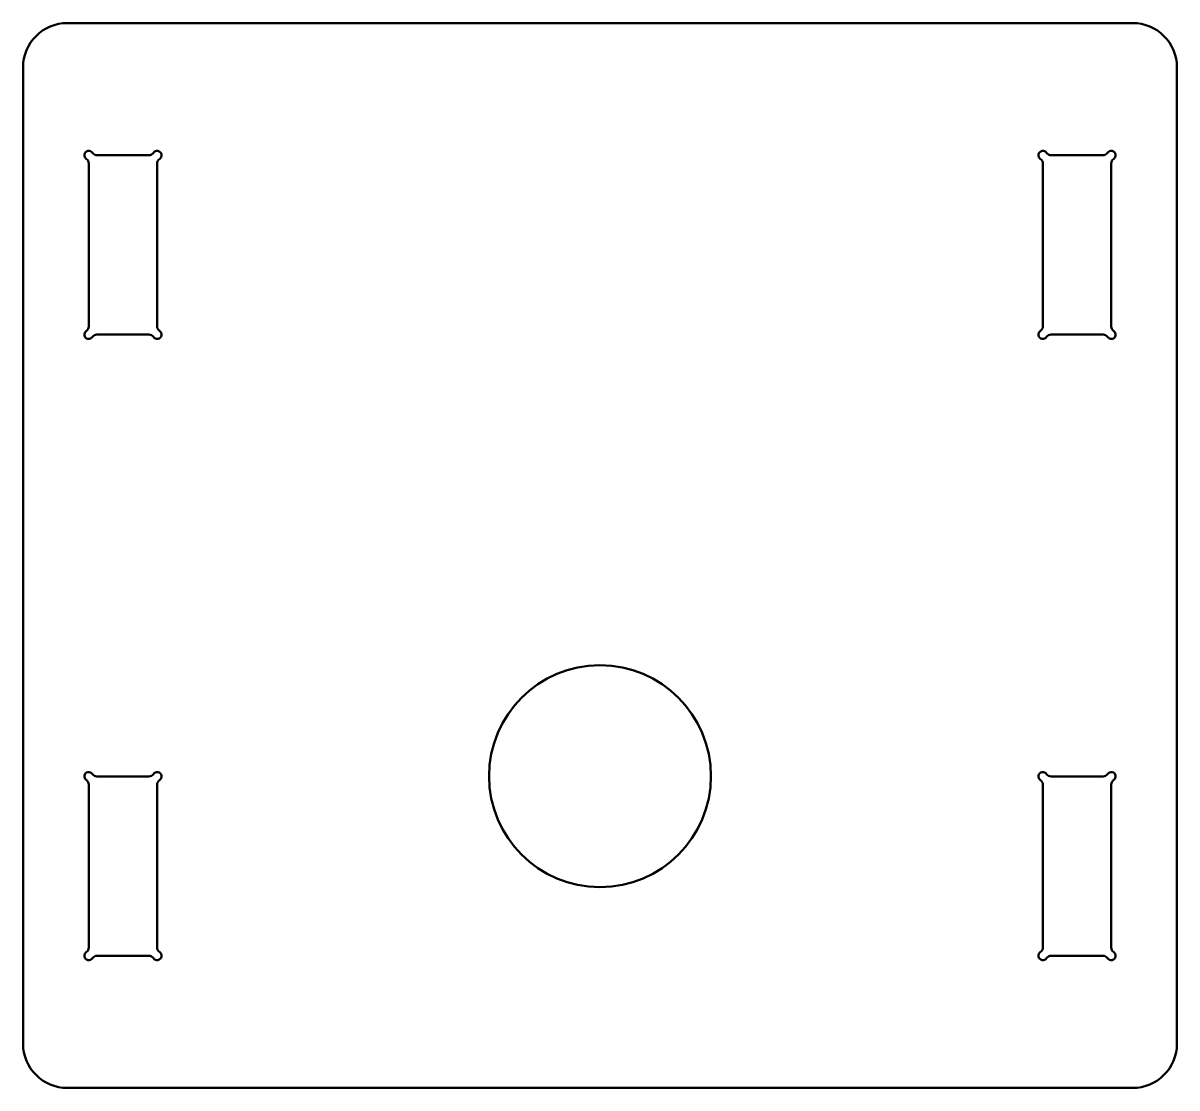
# Model space of a CAD drawing. Header units: inches. Extents: x -0.25 to 6.25, y 0 to 6.
import ezdxf

# ---------------------------------------------------------------- set-up
doc = ezdxf.new("R2010")
doc.units = ezdxf.units.IN
doc.header["$MEASUREMENT"] = 0
doc.layers.add('IV_EXTERIOR_PROFILES', color=7, linetype='Continuous', lineweight=50)
doc.layers.add('IV_INTERIOR_PROFILES', color=7, linetype='Continuous', lineweight=50)

msp = doc.modelspace()

# ---------------------------------------------------------------- linework, layer by layer
at = {"layer": 'IV_EXTERIOR_PROFILES'}
for p, q in [((6, 6), (0, 6)), ((-0.25, 0.25), (-0.25, 5.75)), ((6.25, 5.75), (6.25, 0.25)), ((0, 0), (6, 0))]:
    msp.add_line(p, q, dxfattribs=at)
for centre, start, end in [((0, 5.75), 90, 180), ((6, 5.75), 0, 90), ((0, 0.25), 180, 270), ((6, 0.25), 270, 360)]:
    msp.add_arc(centre, 0.25, start, end, dxfattribs=at)
at = {"layer": 'IV_INTERIOR_PROFILES'}
for p, q in [((0.12, 4.2911), (0.12, 5.2089)), ((0.1661, 5.255), (0.4589, 5.255)), ((0.505, 5.2089), (0.505, 4.2911)), ((5.495, 4.2911), (5.495, 5.2089)), ((5.5411, 5.255), (5.8339, 5.255)), ((5.88, 5.2089), (5.88, 4.2911)), ((0.4589, 4.245), (0.1661, 4.245)), ((5.8339, 4.245), (5.5411, 4.245)), ((0.12, 0.7911), (0.12, 1.7089)), ((0.1661, 1.755), (0.4589, 1.755)), ((0.505, 1.7089), (0.505, 0.7911)), ((5.495, 0.7911), (5.495, 1.7089)), ((5.5411, 1.755), (5.8339, 1.755)), ((5.88, 1.7089), (5.88, 0.7911)), ((0.4589, 0.745), (0.1661, 0.745)), ((5.8339, 0.745), (5.5411, 0.745))]:
    msp.add_line(p, q, dxfattribs=at)
msp.add_circle((3, 1.7566), 0.625, dxfattribs=at)
for centre, radius, start, end in [((0.12, 5.255), 0.025, 33.0557, 236.9443), ((0.1661, 5.285), 0.03, 213.0557, 270), ((0.4589, 5.285), 0.03, 270, 326.9443), ((0.505, 5.255), 0.025, 303.0557, 146.9443), ((5.495, 5.255), 0.025, 33.0557, 236.9443), ((5.5411, 5.285), 0.03, 213.0557, 270), ((5.8339, 5.285), 0.03, 270, 326.9443), ((5.88, 5.255), 0.025, 303.0557, 146.9443), ((0.09, 5.2089), 0.03, 0, 56.9443), ((0.535, 5.2089), 0.03, 123.0557, 180), ((5.465, 5.2089), 0.03, 0, 56.9443), ((5.91, 5.2089), 0.03, 123.0557, 180), ((0.09, 4.2911), 0.03, 303.0557, 0), ((0.535, 4.2911), 0.03, 180, 236.9443), ((5.465, 4.2911), 0.03, 303.0557, 0), ((5.91, 4.2911), 0.03, 180, 236.9443), ((0.12, 4.245), 0.025, 123.0557, 326.9443), ((0.1661, 4.215), 0.03, 90, 146.9443), ((0.4589, 4.215), 0.03, 33.0557, 90), ((0.505, 4.245), 0.025, 213.0557, 56.9443), ((5.495, 4.245), 0.025, 123.0557, 326.9443), ((5.5411, 4.215), 0.03, 90, 146.9443), ((5.8339, 4.215), 0.03, 33.0557, 90), ((5.88, 4.245), 0.025, 213.0557, 56.9443), ((0.12, 1.755), 0.025, 33.0557, 236.9443), ((0.1661, 1.785), 0.03, 213.0557, 270), ((0.4589, 1.785), 0.03, 270, 326.9443), ((0.505, 1.755), 0.025, 303.0557, 146.9443), ((5.495, 1.755), 0.025, 33.0557, 236.9443), ((5.5411, 1.785), 0.03, 213.0557, 270), ((5.8339, 1.785), 0.03, 270, 326.9443), ((5.88, 1.755), 0.025, 303.0557, 146.9443), ((0.09, 1.7089), 0.03, 0, 56.9443), ((0.535, 1.7089), 0.03, 123.0557, 180), ((5.465, 1.7089), 0.03, 0, 56.9443), ((5.91, 1.7089), 0.03, 123.0557, 180), ((0.09, 0.7911), 0.03, 303.0557, 360), ((0.535, 0.7911), 0.03, 180, 236.9443), ((5.465, 0.7911), 0.03, 303.0557, 360), ((5.91, 0.7911), 0.03, 180, 236.9443), ((0.12, 0.745), 0.025, 123.0557, 326.9443), ((0.1661, 0.715), 0.03, 90, 146.9443), ((0.4589, 0.715), 0.03, 33.0557, 90), ((0.505, 0.745), 0.025, 213.0557, 56.9443), ((5.495, 0.745), 0.025, 123.0557, 326.9443), ((5.5411, 0.715), 0.03, 90, 146.9443), ((5.8339, 0.715), 0.03, 33.0557, 90), ((5.88, 0.745), 0.025, 213.0557, 56.9443)]:
    msp.add_arc(centre, radius, start, end, dxfattribs=at)

doc.saveas('drawing.dxf')
